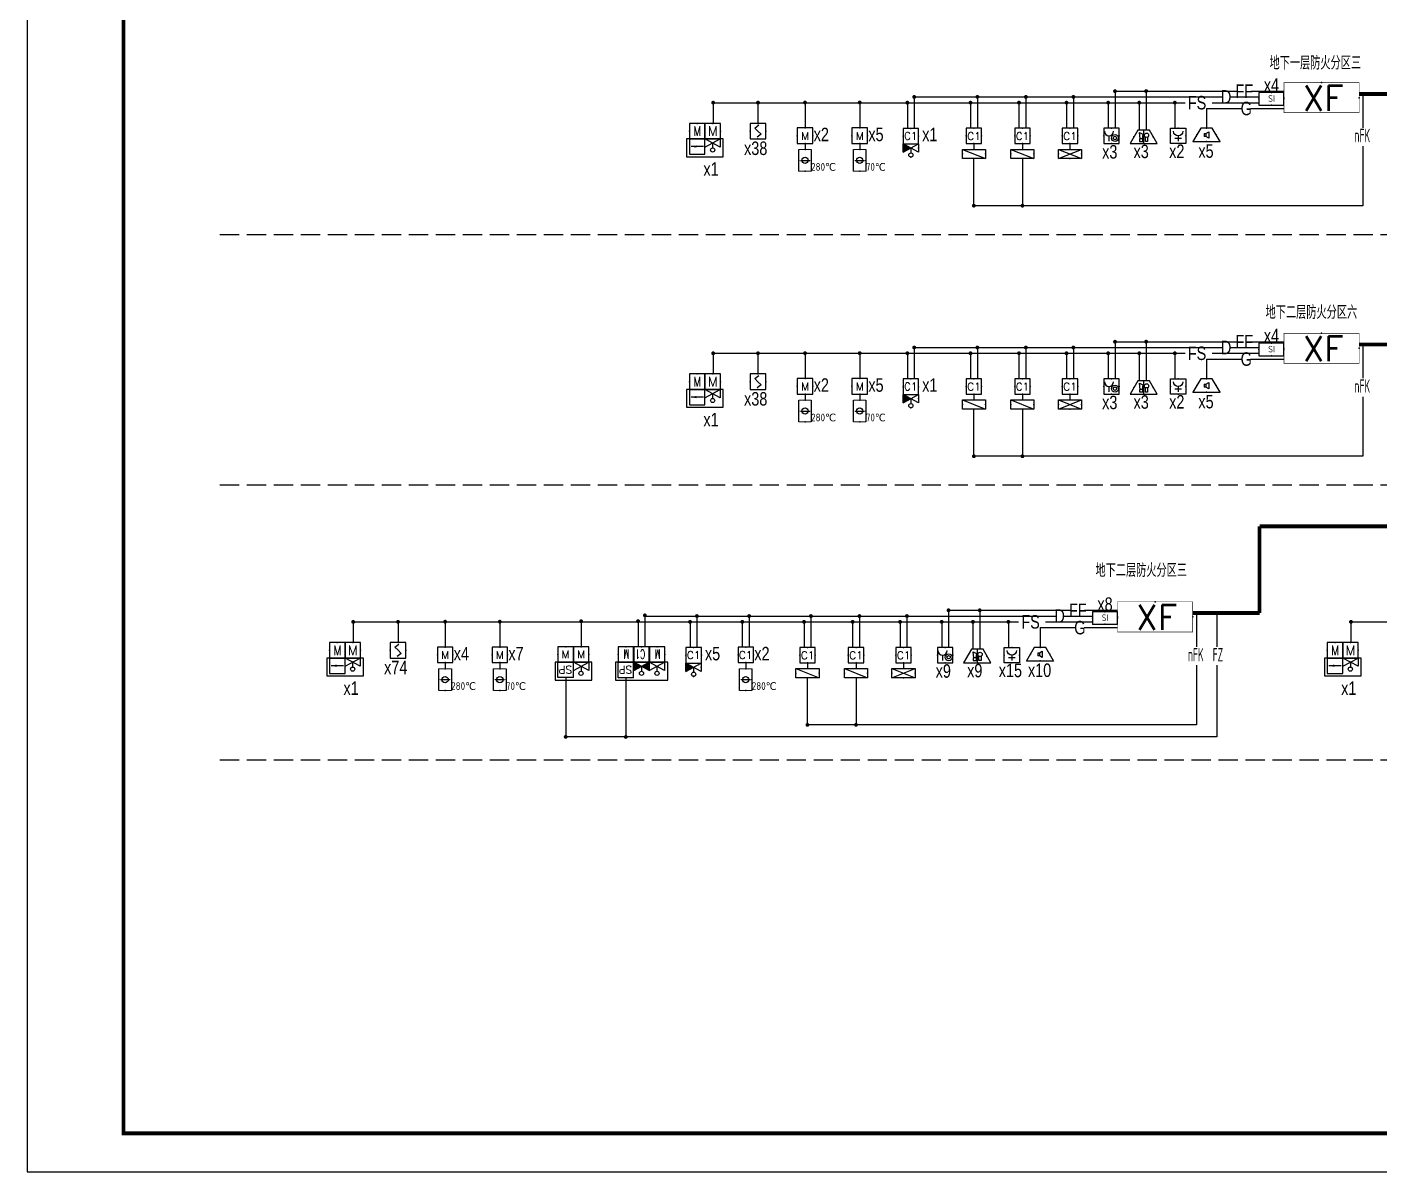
# Model space of a CAD drawing. Extents: x 169898 to 274998, y 61454 to 361069.
# Drawn here: x 169898 to 204984, y 202413 to 232113 of the extents above; entities that cross this region are included whole.
import ezdxf
from ezdxf.enums import TextEntityAlignment as Align

# ---------------------------------------------------------------- set-up
doc = ezdxf.new("R2010")
doc.units = 0
doc.header["$LTSCALE"] = 1000
doc.header["$MEASUREMENT"] = 0
doc.linetypes.add('CONTINOUS', pattern=[0])
doc.linetypes.add('DASH', pattern=[0.35, 0.25, -0.1])
doc.layers.get('0').update_dxf_attribs({"linetype": 'CONTINUOUS'})
for name, color, linetype in [('EQUIP-消防', 3, 'CONTINUOUS'), ('EQUIP-箱柜', 3, 'CONTINUOUS'), ('LAYER1', 7, 'CONTINOUS'), ('SIG_TEXT', 7, 'CONTINUOUS'), ('TEL_TEXT', 3, 'CONTINUOUS'), ('TEL_TITLE', 7, 'CONTINUOUS'), ('WIRE-照明', 1, 'CONTINUOUS')]:
    doc.layers.add(name, color=color, linetype=linetype)
doc.styles.add('_HZTXT', font='ROS', dxfattribs={"width": 0.8, "bigfont": 'JD'})
doc.styles.add('_TCH_LABEL', font='COMPLEX', dxfattribs={"bigfont": 'GBCBIG'})
doc.styles.add('_TEL_DIM', font='SIMPLEX', dxfattribs={"width": 0.8, "height": 3.5, "bigfont": 'JD'})
doc.styles.add('DQ', font='complex.shx', dxfattribs={"width": 0.7, "bigfont": 'HZTXT.shx'})
doc.styles.get("Standard").update_dxf_attribs({"font": 'gbenor.shx', "bigfont": 'gbcbig.shx'})

# ---------------------------------------------------------------- blocks, each defined once
blk = doc.blocks.new('$equip_U$00000156(HT0578)')
at = {"color": 3}
for p, q in [((1, 1), (0, 1)), ((0, 1), (0, 0)), ((1, 0), (1, 1)), ((0, 0), (-1, 0)), ((-1, 0), (-1, -1)), ((0, 0), (1, 0)), ((1, 0), (0, 0)), ((0, 0), (0, -1)), ((0, -1), (0, 0)), ((1, -1), (1, 0)), ((-1, -1), (0, -1)), ((0, -1), (1, -1))]:
    blk.add_line(p, q, dxfattribs=at)
at = {"color": 3, "linetype": 'Continuous'}
for p, q in [((-0.99, 0), (-0.99, 0.54)), ((-0.99, 0.54), (0, 0)), ((0, 0.54), (-0.99, 0)), ((-0.495, 0.27), (-0.495, 0.585)), ((0, 0.54), (0, 0))]:
    blk.add_line(p, q, dxfattribs=at)
at = {"color": 7}
blk.add_line((0.1, 0.5), (0.9, 0.5), dxfattribs=at)
at = {"color": 4, "linetype": 'DASH'}
blk.add_lwpolyline([(-1.188, 0), (1.188, 0), (1.188, 1.159), (-1.188, 1.159)], close=True, dxfattribs=at)
at = {"color": 3}
blk.add_lwpolyline([(-1, 0), (1, 0), (1, 0), (-1, 0)], close=True, dxfattribs=at)
at = {"color": 3, "linetype": 'Continuous'}
blk.add_circle((-0.495, 0.72), 0.135, dxfattribs=at)
for p in [(-0.99, 0), (1, 0), (-1, -0.5), (1, -0.5), (-0.5, -1), (0, -1), (0.5, -1)]:
    blk.add_point(p)
at = {"color": 7}
blk.add_solid([(0.9, 0.5), (0.551, 0.575), (0.551, 0.425)], dxfattribs=at)
at = {"color": 7, "style": '_TEL_DIM', "flags": 1}
blk.add_attdef('A', text='', height=0.000025, dxfattribs=at).set_placement((0, 0), align=Align.MIDDLE_CENTER)
at = {"color": 7, "style": '_TEL_DIM'}
blk.add_attdef('$TEXT$', text='', height=0.627, dxfattribs=at).set_placement((-0.503, -0.5), align=Align.MIDDLE_CENTER)
at = {"color": 3, "style": '_TEL_DIM', "width": 0.8}
blk.add_attdef('M', text='', height=0.627, dxfattribs=at).set_placement((0.497, -0.5), align=Align.MIDDLE_CENTER)
blk = doc.blocks.new('$equip$00001700')
for p, q in [((-0.5, 0.5), (-0.5, -0.5)), ((0.5, 0.5), (-0.5, 0.5)), ((-0.2, 0.2), (0.05, 0.4)), ((0, 0), (-0.2, 0.2)), ((0, 0), (0.2, -0.2)), ((0.5, -0.5), (0.5, 0.5)), ((-0.5, -0.5), (0.5, -0.5)), ((0.2, -0.2), (-0.05, -0.4))]:
    blk.add_line(p, q)
for p in [(-0.5, 0), (0, 0.5), (0.5, 0), (0, -0.5)]:
    blk.add_point(p)
at = {"flags": 1}
for tag, height, p in [('A', 0.00002, (0, 0)), ('B', 0.4, (0.75, -0.204))]:
    blk.add_attdef(tag, text='', height=height, dxfattribs=at).set_placement(p, align=Align.MIDDLE_CENTER)
blk = doc.blocks.new('$equip$00001711')
for p, q in [((-0.5, 1), (-0.5, 0)), ((0.5, 1), (-0.5, 1)), ((0.5, 0), (0.5, 1)), ((-0.5, 0), (0.5, 0)), ((-0.169, 0.5), (-0.169, 0.15))]:
    blk.add_line(p, q)
for radius in [0.226, 0.113]:
    blk.add_circle((0.227, 0.36), radius)
blk.add_arc((-0.169, 0.8), 0.3, 180, 0)
for p in [(0, 1), (-0.5, 0.5), (0, 0), (0.5, 0.5)]:
    blk.add_point(p)
at = {"flags": 1}
for tag, height, p in [('A', 0.00002, (0, 0)), ('B', 0.4, (0.759, 0.309))]:
    blk.add_attdef(tag, text='', height=height, dxfattribs=at).set_placement(p, align=Align.MIDDLE_CENTER)
blk = doc.blocks.new('$equip$00001712')
for p, q in [((-0.5, 1), (-0.5, 0)), ((0.5, 1), (-0.5, 1)), ((0.5, 0), (0.5, 1)), ((-0.5, 0), (0.5, 0)), ((-0.219, 0.331), (0.222, 0.331)), ((0, 0.5), (0, 0.15))]:
    blk.add_line(p, q)
blk.add_arc((0, 0.8), 0.3, 180, 0)
for p in [(0, 1), (-0.5, 0.5), (0, 0), (0.5, 0.5)]:
    blk.add_point(p)
at = {"flags": 1}
for tag, height, p in [('A', 0.00002, (0, 0)), ('B', 0.4, (0.726, 0.302))]:
    blk.add_attdef(tag, text='', height=height, dxfattribs=at).set_placement(p, align=Align.MIDDLE_CENTER)
blk = doc.blocks.new('A$C5F0073ED')
blk.add_point((351, 1))
at = {"layer": 'EQUIP-消防'}
for p, q in [((202, 350), (0, 1)), ((0, 1), (703, 1)), ((502, 350), (202, 350)), ((502, 350), (202, 350)), ((244, 285), (332, 245)), ((264, 125), (244, 285)), ((332, 125), (244, 125)), ((244, 125), (244, 57)), ((244, 57), (332, 57)), ((332, 245), (312, 125)), ((332, 57), (332, 125)), ((352, 350), (352, 0)), ((396, 56), (396, 170)), ((456, 56), (396, 56)), ((456, 170), (456, 56)), ((703, 1), (502, 350))]:
    blk.add_line(p, q, dxfattribs=at)
blk.add_circle((426, 216), 55.4, dxfattribs=at)
for p in [(101, 175), (352, 350), (602, 175)]:
    blk.add_point(p, dxfattribs=at)
at = {"color": 7, "style": '_TEL_DIM', "flags": 1}
blk.add_attdef('A', text='', height=0.01, dxfattribs=at).set_placement((351, 1), align=Align.MIDDLE_CENTER)
blk = doc.blocks.new('$equip$00002776')
for p, q in [((0.65, 0.65), (-0.65, 0.65)), ((-0.65, 0.65), (-0.65, 0)), ((-0.65, 0), (0.65, 0)), ((0.65, 0), (0.65, 0.65))]:
    blk.add_line(p, q)
at = {"const_width": 0.04}
blk.add_lwpolyline([(-0.65, 0.65), (-0.65, 0), (0.65, 0), (0.65, 0.65), (-0.65, 0.65), (-0.65, 0)], dxfattribs=at)
for p in [(-0.65, 0.325), (0, 0.65), (0, 0), (0.65, 0.325)]:
    blk.add_point(p)
at = {"color": 7}
blk.add_attdef('$TEXT$', text='', height=0.34, dxfattribs=at).set_placement((0.006, 0.343), align=Align.MIDDLE_CENTER)
at = {"color": 7, "flags": 1}
for tag, height, p in [('A', 0.00002, (0, 0)), ('B', 0.4, (0.905, 0.246))]:
    blk.add_attdef(tag, text='', height=height, dxfattribs=at).set_placement(p, align=Align.MIDDLE_CENTER)
blk = doc.blocks.new('$equip$00002677')
for p, q in [((-0.3, 0.699), (-0.703, 0)), ((-0.703, 0), (0.703, 0)), ((0.3, 0.699), (-0.3, 0.699)), ((-0.117, 0.421), (-0.117, 0.26)), ((-0.117, 0.421), (-0.036, 0.421)), ((-0.036, 0.26), (-0.117, 0.26)), ((-0.036, 0.421), (0.118, 0.503)), ((-0.036, 0.421), (-0.036, 0.26)), ((0.118, 0.173), (-0.036, 0.26)), ((0.118, 0.503), (0.118, 0.173)), ((0.703, 0), (0.3, 0.699))]:
    blk.add_line(p, q)
at = {"const_width": 0.04}
blk.add_lwpolyline([(-0.3, 0.699), (0.3, 0.699), (0.703, 0), (-0.703, 0), (-0.3, 0.699), (0.3, 0.699)], dxfattribs=at)
blk.add_lwpolyline([(-0.3, 0.699), (0.3, 0.699), (0.703, 0), (-0.703, 0), (-0.3, 0.699), (0.3, 0.699)], dxfattribs=at)
for p in [(-0.501, 0.349), (0, 0.699), (0, 0), (0.502, 0.349)]:
    blk.add_point(p)
at = {"color": 7, "flags": 1}
for tag, height, p in [('A', 0.00002, (0, 0)), ('B', 0.4, (0.961, 0.299))]:
    blk.add_attdef(tag, text='', height=height, dxfattribs=at).set_placement(p, align=Align.MIDDLE_CENTER)
blk = doc.blocks.new('$equip$00001424')
for p, q in [((-0.75, 0), (0.75, 0.6)), ((-0.75, 0.6), (0.75, 0)), ((0.75, 0.6), (-0.75, 0.6)), ((-0.75, 0.6), (-0.75, 0)), ((-0.75, 0), (0.75, 0)), ((0.75, 0), (0.75, 0.6))]:
    blk.add_line(p, q)
for p in [(-0.75, 0.3), (0, 0.6), (0, 0), (0.75, 0.3)]:
    blk.add_point(p)
at = {"style": '_TCH_LABEL', "flags": 9}
blk.add_attdef('A', (0, 0), '', height=0.00002, dxfattribs=at)
blk = doc.blocks.new('$equip_U$00000168(HT0578)')
at = {"color": 3}
for p, q in [((0.5, 1), (-0.5, 1)), ((-0.5, 1), (-0.5, 0)), ((0.5, 1), (-0.5, 1)), ((-0.5, 1), (-0.5, 0)), ((0.5, 0), (0.5, 1)), ((0.5, 0), (0.5, 1)), ((-0.5, 0), (0.5, 0)), ((-0.5, 0), (0.5, 0))]:
    blk.add_line(p, q, dxfattribs=at)
at = {"color": 3, "const_width": 0.0125}
for points in [[(-0.5, 1), (-0.5, 0)], [(0.5, 1), (-0.5, 1)], [(0.5, 0), (0.5, 1)], [(-0.5, 0), (0.5, 0)]]:
    blk.add_lwpolyline(points, dxfattribs=at)
for p in [(0, 1), (-0.5, 0.5), (0, 0), (0.5, 0.5)]:
    blk.add_point(p)
at = {"color": 7, "style": '_TEL_DIM'}
blk.add_attdef('$TEXT$', text='', height=0.5, dxfattribs=at).set_placement((0.004, 0.487), align=Align.MIDDLE_CENTER)
at = {"color": 7, "style": '_TEL_DIM', "flags": 1}
blk.add_attdef('A', text='', height=0.000025, dxfattribs=at).set_placement((0, 0), align=Align.MIDDLE_CENTER)
blk = doc.blocks.new('$equip_U$00000169(HT0578)')
at = {"color": 1}
for p, q in [((0.5, 1), (-0.5, 1)), ((-0.5, 1), (-0.5, 0)), ((0.5, 1), (-0.5, 1)), ((-0.5, 1), (-0.5, 0)), ((0.5, 0), (0.5, 1)), ((0.5, 0), (0.5, 1)), ((-0.5, 0), (0.5, 0)), ((-0.5, 0), (0.5, 0))]:
    blk.add_line(p, q, dxfattribs=at)
at = {"color": 1, "const_width": 0.0125}
for points in [[(-0.5, 1), (-0.5, 0)], [(0.5, 1), (-0.5, 1)], [(0.5, 0), (0.5, 1)], [(-0.5, 0), (0.5, 0)]]:
    blk.add_lwpolyline(points, dxfattribs=at)
for p in [(0, 1), (-0.5, 0.5), (0, 0), (0.5, 0.5)]:
    blk.add_point(p)
at = {"color": 7, "style": '_TEL_DIM'}
blk.add_attdef('$TEXT$', text='', height=0.5, dxfattribs=at).set_placement((0.004, 0.487), align=Align.MIDDLE_CENTER)
at = {"color": 7, "style": '_TEL_DIM', "flags": 1}
blk.add_attdef('A', text='', height=0.000025, dxfattribs=at).set_placement((0, 0), align=Align.MIDDLE_CENTER)
blk = doc.blocks.new('$equip$00002402')
at = {"lineweight": 20}
for p, q in [((0.322, 0.558), (-0.328, 0.558)), ((-0.328, -0.558), (0.322, -0.558))]:
    blk.add_line(p, q, dxfattribs=at)
for p, q in [((-0.328, -0.558), (-0.328, 0.558)), ((-0.242, 0), (0, 0)), ((0, 0), (0.242, 0)), ((0.322, 0.558), (0.322, -0.558))]:
    blk.add_line(p, q)
at = {"const_width": 0.04}
for points in [[(-0.328, -0.558), (-0.328, 0.558)], [(-0.328, 0.558), (0.322, 0.558), (0.322, -0.558), (-0.328, -0.558), (-0.328, 0.558), (0.322, 0.558)]]:
    blk.add_lwpolyline(points, dxfattribs=at)
blk.add_circle((-0.003, 0), 0.164)
for p in [(-0.328, 0), (-0.003, 0.558), (0.322, 0), (-0.003, -0.558)]:
    blk.add_point(p)
at = {"color": 7, "style": '_TEL_DIM', "flags": 1}
blk.add_attdef('A', text='', height=0.00002, dxfattribs=at).set_placement((0, 0), align=Align.MIDDLE_CENTER)
at = {"color": 7}
blk.add_attdef('$TEXT$', text='', height=0.4, dxfattribs=at).set_placement((0.832, -0.336), align=Align.MIDDLE_CENTER)
blk = doc.blocks.new('$equip$00002403')
for p, q in [((-0.328, -0.558), (-0.328, 0.558)), ((-0.242, 0), (0, 0)), ((0, 0), (0.242, 0)), ((0.322, 0.558), (0.322, -0.558))]:
    blk.add_line(p, q)
at = {"lineweight": 20}
for p, q in [((0.322, 0.558), (-0.328, 0.558)), ((-0.328, -0.558), (0.322, -0.558))]:
    blk.add_line(p, q, dxfattribs=at)
at = {"const_width": 0.04}
for points in [[(-0.328, 0.558), (0.322, 0.558), (0.322, -0.558), (-0.328, -0.558), (-0.328, 0.558), (0.322, 0.558)], [(-0.328, -0.558), (-0.328, 0.558)]]:
    blk.add_lwpolyline(points, dxfattribs=at)
blk.add_circle((-0.003, 0), 0.164)
for p in [(-0.328, 0), (-0.003, 0.558), (0.322, 0), (-0.003, -0.558)]:
    blk.add_point(p)
at = {"color": 7, "style": '_TEL_DIM', "flags": 1}
blk.add_attdef('A', text='', height=0.00002, dxfattribs=at).set_placement((0, 0), align=Align.MIDDLE_CENTER)
at = {"color": 7}
blk.add_attdef('$TEXT$', text='', height=0.4, dxfattribs=at).set_placement((0.957, -0.336), align=Align.MIDDLE_CENTER)
blk = doc.blocks.new('$equip_U$00000377(HT0787)')
at = {"const_width": 0.0125}
blk.add_lwpolyline([(-0.75, 0.6), (0.75, 0.6), (0.75, 0), (-0.75, 0), (-0.75, 0.6)], dxfattribs=at)
for p in [(0, 0.6), (-0.75, 0.3), (0.75, 0.3)]:
    blk.add_point(p)
at = {"color": 7, "style": '_TEL_DIM'}
blk.add_attdef('$TEXT$', text='', height=0.5, dxfattribs=at).set_placement((0.034, 0.291), align=Align.MIDDLE_CENTER)
at = {"color": 7, "style": '_TEL_DIM', "flags": 1}
for tag in ['A', 'REMARK']:
    blk.add_attdef(tag, text='', height=0.000025, dxfattribs=at).set_placement((0, 0), align=Align.MIDDLE_CENTER)
blk = doc.blocks.new('$equip_U$00000169(HT0787)')
at = {"color": 1}
for p, q in [((0.5, 1), (-0.5, 1)), ((-0.5, 1), (-0.5, 0)), ((0.5, 1), (-0.5, 1)), ((-0.5, 1), (-0.5, 0)), ((0.5, 0), (0.5, 1)), ((0.5, 0), (0.5, 1)), ((-0.5, 0), (0.5, 0)), ((-0.5, 0), (0.5, 0))]:
    blk.add_line(p, q, dxfattribs=at)
at = {"color": 1, "const_width": 0.0125}
for points in [[(-0.5, 1), (-0.5, 0)], [(0.5, 1), (-0.5, 1)], [(0.5, 0), (0.5, 1)], [(-0.5, 0), (0.5, 0)]]:
    blk.add_lwpolyline(points, dxfattribs=at)
for p in [(0, 1), (-0.5, 0.5), (0, 0), (0.5, 0.5)]:
    blk.add_point(p)
at = {"color": 7, "style": '_TEL_DIM'}
blk.add_attdef('$TEXT$', text='', height=0.5, dxfattribs=at).set_placement((0.004, 0.487), align=Align.MIDDLE_CENTER)
at = {"color": 7, "style": '_TEL_DIM', "flags": 1}
blk.add_attdef('A', text='', height=0.000025, dxfattribs=at).set_placement((0, 0), align=Align.MIDDLE_CENTER)
blk = doc.blocks.new('$equip_U$00000182(HT0787)')
at = {"color": 1}
for p, q in [((-0.501, 1), (-0.501, 0)), ((0.499, 1), (-0.501, 1)), ((-0.501, 1), (-0.501, 0)), ((0.499, 1), (-0.501, 1)), ((0.499, 0), (0.499, 1)), ((0.499, 0), (0.499, 1)), ((-0.501, 0), (0.499, 0)), ((-0.501, 0), (0.499, 0))]:
    blk.add_line(p, q, dxfattribs=at)
at = {"color": 2}
for p, q in [((0.501, 1.545), (-0.499, 1)), ((-0.499, 1.545), (0.501, 1)), ((-0.499, 1), (-0.499, 1.545)), ((0.001, 1.273), (0.001, 1.591)), ((0.501, 1.545), (0.501, 1))]:
    blk.add_line(p, q, dxfattribs=at)
at = {"color": 1, "const_width": 0.0125}
for points in [[(0.499, 1), (-0.501, 1)], [(-0.501, 1), (-0.501, 0)], [(0.499, 0), (0.499, 1)], [(-0.501, 0), (0.499, 0)]]:
    blk.add_lwpolyline(points, dxfattribs=at)
at = {"color": 2}
blk.add_circle((0.001, 1.727), 0.136, dxfattribs=at)
for p in [(0.001, 1.864), (-0.499, 1.273), (0.501, 1.273), (-0.501, 0.5), (-0.001, 0), (0.499, 0.5)]:
    blk.add_point(p)
blk.add_solid([(0.001, 1.273), (0.501, 1), (0.501, 1.545)], dxfattribs=at)
at = {"color": 7, "style": '_TEL_DIM'}
blk.add_attdef('$TEXT$', text='', height=0.5, dxfattribs=at).set_placement((0.003, 0.487), align=Align.MIDDLE_CENTER)
at = {"color": 7, "style": '_TEL_DIM', "flags": 1}
blk.add_attdef('A', text='', height=0.000025, dxfattribs=at).set_placement((0, 0), align=Align.MIDDLE_CENTER)
blk = doc.blocks.new('$equip$00001416')
for p, q in [((0.75, 0.6), (-0.75, 0.6)), ((-0.75, 0), (0.75, 0.6)), ((-0.75, 0.6), (-0.75, 0)), ((-0.75, 0), (0.75, 0)), ((0.75, 0), (0.75, 0.6))]:
    blk.add_line(p, q)
for p in [(-0.75, 0.3), (0, 0.6), (0, 0), (0.75, 0.3)]:
    blk.add_point(p)
at = {"style": '_TCH_LABEL', "flags": 9}
blk.add_attdef('A', (0, 0), '', height=0.00002, dxfattribs=at)
blk = doc.blocks.new('$equip_U$00000243(HT0787)')
h = blk.add_hatch(color=2)
h.paths.add_polyline_path([(-0.49, 1), (0.005, 1.27), (-0.49, 1.54)])
h.paths.add_polyline_path([(0.5, 1), (0.5, 1.54), (0.005, 1.27)])
at = {"color": 4}
for p, q in [((0.52, 2), (0.52, 1)), ((0.52, 2), (1.52, 2)), ((1.52, 2), (1.52, 1)), ((0.51, 1), (1.51, 1))]:
    blk.add_line(p, q, dxfattribs=at)
at = {"color": 3}
for p, q in [((-0.515, 1), (-1.515, 1)), ((-1.515, 1), (-1.515, 0)), ((-0.515, 1), (-1.515, 1)), ((-1.515, 1), (-1.515, 0)), ((-0.515, 0), (-0.515, 1)), ((-0.515, 0), (-0.515, 1)), ((1.52, 1), (0.52, 1)), ((1.52, 1), (0.52, 1)), ((0.52, 1), (0.52, 0)), ((1.52, 1), (0.52, 1)), ((0.52, 1), (0.52, 0)), ((1.52, 0), (1.52, 1)), ((1.52, 0), (1.52, 1)), ((-1.515, 0), (-0.515, 0)), ((-1.515, 0), (-0.515, 0)), ((0.52, 0), (1.52, 0)), ((0.52, 0), (1.52, 0))]:
    blk.add_line(p, q, dxfattribs=at)
at = {"color": 3, "linetype": 'Continuous'}
for p, q in [((-1.49, 1), (-1.49, 1.54)), ((-1.49, 1.54), (-0.5, 1)), ((-0.5, 1.54), (-1.49, 1)), ((-0.995, 1.27), (-0.995, 1.585)), ((-0.5, 1.54), (-0.5, 1))]:
    blk.add_line(p, q, dxfattribs=at)
at = {"color": 1}
for p, q in [((0.5, 1), (-0.5, 1)), ((-0.5, 1), (-0.5, 0)), ((0.5, 1), (-0.5, 1)), ((-0.5, 1), (-0.5, 0)), ((0.5, 0), (0.5, 1)), ((0.5, 0), (0.5, 1)), ((-0.5, 0), (0.5, 0)), ((-0.5, 0), (0.5, 0))]:
    blk.add_line(p, q, dxfattribs=at)
at = {"color": 2, "linetype": 'Continuous'}
for p, q in [((-0.49, 1), (-0.49, 1.54)), ((-0.49, 1.54), (0.5, 1)), ((0.5, 1.54), (-0.49, 1)), ((0.005, 1.27), (0.005, 1.585))]:
    blk.add_line(p, q, dxfattribs=at)
at = {"linetype": 'Continuous'}
blk.add_line((0.5, 1.54), (0.5, 1), dxfattribs=at)
at = {"color": 4, "linetype": 'DASH'}
blk.add_lwpolyline([(-1.698, 1), (1.689, 1), (1.689, 2.159), (-1.698, 2.159)], close=True, dxfattribs=at)
at = {"color": 3, "const_width": 0.0125}
for points in [[(-1.515, 1), (-1.515, 0)], [(-0.515, 1), (-1.515, 1)], [(-0.515, 0), (-0.515, 1)], [(0.52, 1), (0.52, 0)], [(1.52, 1), (0.52, 1)], [(1.52, 0), (1.52, 1)], [(-1.515, 0), (-0.515, 0)], [(0.52, 0), (1.52, 0)]]:
    blk.add_lwpolyline(points, dxfattribs=at)
at = {"color": 1, "const_width": 0.0125}
for points in [[(-0.5, 1), (-0.5, 0)], [(0.5, 1), (-0.5, 1)], [(0.5, 0), (0.5, 1)], [(-0.5, 0), (0.5, 0)]]:
    blk.add_lwpolyline(points, dxfattribs=at)
at = {"color": 3, "linetype": 'Continuous'}
blk.add_circle((-0.995, 1.72), 0.135, dxfattribs=at)
at = {"color": 2, "linetype": 'Continuous'}
blk.add_circle((0.005, 1.72), 0.135, dxfattribs=at)
for p in [(-1.515, 0.5), (-1.015, 0), (0, 0), (1.02, 0), (1.52, 0.5)]:
    blk.add_point(p)
at = {"color": 7, "style": 'DQ'}
blk.add_text('SP', height=0.5, dxfattribs=at).set_placement((1.045, 1.486), align=Align.MIDDLE)
at = {"color": 7, "style": '_TEL_DIM', "width": 0.6}
for s, p in [('M ', (-1.23, 0.18)), ('C1', (-0.23, 0.18)), ('M ', (0.804, 0.18))]:
    blk.add_text(s, height=0.6, dxfattribs=at).set_placement(p)
at = {"color": 7, "style": '_TEL_DIM', "flags": 1}
blk.add_attdef('A', text='', height=0.000025, dxfattribs=at).set_placement((0, 0), align=Align.MIDDLE_CENTER)
blk = doc.blocks.new('$equip_U$00000224(HT0787)')
at = {"color": 1}
for p, q in [((0, 1), (1, 1)), ((0, 1), (0, 0)), ((1, 1), (1, 0)), ((0, 0), (1, 0))]:
    blk.add_line(p, q, dxfattribs=at)
at = {"color": 3}
for p, q in [((-1, 0), (-1, -1)), ((0, 0), (-1, 0)), ((-1, 0), (-1, -1)), ((0, 0), (-1, 0)), ((0, 0), (-1, 0)), ((0, 0), (0, -1)), ((1, 0), (0, 0)), ((0, 0), (0, -1)), ((1, 0), (0, 0)), ((0, -1), (0, 0)), ((0, -1), (0, 0)), ((1, 0), (0, 0)), ((0, 0), (1, 0)), ((1, -1), (1, 0)), ((1, -1), (1, 0)), ((-1, -1), (0, -1)), ((-1, -1), (0, -1)), ((0, -1), (1, -1)), ((0, -1), (1, -1))]:
    blk.add_line(p, q, dxfattribs=at)
at = {"color": 3, "linetype": 'Continuous'}
for p, q in [((0, 0.54), (-0.99, 0)), ((-0.99, 0.54), (0, 0)), ((-0.99, 0), (-0.99, 0.54)), ((-0.495, 0.27), (-0.495, 0.585)), ((0, 0.54), (0, 0))]:
    blk.add_line(p, q, dxfattribs=at)
at = {"color": 4, "linetype": 'DASH'}
blk.add_lwpolyline([(-1.188, 0), (1.188, 0), (1.188, 1.159), (-1.188, 1.159)], close=True, dxfattribs=at)
at = {"color": 3, "const_width": 0.0125}
for points in [[(0, 0), (-1, 0)], [(-1, 0), (-1, -1)], [(1, 0), (0, 0)], [(0, 0), (0, -1)], [(0, -1), (0, 0)], [(1, -1), (1, 0)], [(-1, -1), (0, -1)], [(0, -1), (1, -1)]]:
    blk.add_lwpolyline(points, dxfattribs=at)
at = {"color": 3, "linetype": 'Continuous'}
blk.add_circle((-0.495, 0.72), 0.135, dxfattribs=at)
for p in [(1, 0.5), (-1, -0.5), (1, -0.5), (-0.5, -1), (0.5, -1)]:
    blk.add_point(p)
at = {"color": 7, "style": 'DQ'}
blk.add_text('SP', height=0.5, dxfattribs=at).set_placement((0.525, 0.486), align=Align.MIDDLE)
at = {"color": 7, "style": '_TEL_DIM', "flags": 1}
blk.add_attdef('A', text='', height=0.000025, dxfattribs=at).set_placement((0, 0), align=Align.MIDDLE_CENTER)
at = {"color": 7, "style": '_TEL_DIM'}
for tag, p in [('$TEXT$', (-0.496, -0.513)), ('M', (0.504, -0.513))]:
    blk.add_attdef(tag, text='', height=0.5, dxfattribs=at).set_placement(p, align=Align.MIDDLE_CENTER)

msp = doc.modelspace()

# ---------------------------------------------------------------- linework, layer by layer
at = {"layer": 'LAYER1', "linetype": 'DASH', "ltscale": 2}
for p, q in [((174899, 226733), (265998, 226733)), ((174899, 220233), (265998, 220233)), ((174899, 213102), (265998, 213102))]:
    msp.add_line(p, q, dxfattribs=at)
at = {"layer": 'SIG_TEXT', "const_width": 50}
for points in [[(187716, 230151, -1), (187666, 230151, -1)], [(188879, 230151, -1), (188829, 230151, -1)], [(190099, 230155, -1), (190049, 230155, -1)], [(191517, 230155, -1), (191467, 230155, -1)], [(192753, 230151, -1), (192703, 230151, -1)], [(192930, 230301, -1), (192880, 230301, -1)], [(194391, 230151, -1), (194341, 230151, -1)], [(194569, 230301, -1), (194519, 230301, -1)], [(195648, 230151, -1), (195598, 230151, -1)], [(195826, 230301, -1), (195776, 230301, -1)], [(196881, 230151, -1), (196831, 230151, -1)], [(197059, 230301, -1), (197009, 230301, -1)], [(197960, 230151, -1), (197910, 230151, -1)], [(198138, 230451, -1), (198088, 230451, -1)], [(198768, 230151, -1), (198718, 230151, -1)], [(198946, 230451, -1), (198896, 230451, -1)], [(199689, 230151, -1), (199639, 230151, -1)], [(194478, 227479, -1), (194428, 227479, -1)], [(195737, 227479, -1), (195687, 227479, -1)], [(192930, 223800, -1), (192880, 223800, -1)], [(194569, 223800, -1), (194519, 223800, -1)], [(195826, 223800, -1), (195776, 223800, -1)], [(197059, 223800, -1), (197009, 223800, -1)], [(198138, 223950, -1), (198088, 223950, -1)], [(198946, 223950, -1), (198896, 223950, -1)], [(187716, 223650, -1), (187666, 223650, -1)], [(188879, 223650, -1), (188829, 223650, -1)], [(190099, 223654, -1), (190049, 223654, -1)], [(191517, 223654, -1), (191467, 223654, -1)], [(192753, 223650, -1), (192703, 223650, -1)], [(194391, 223650, -1), (194341, 223650, -1)], [(195648, 223650, -1), (195598, 223650, -1)], [(196881, 223650, -1), (196831, 223650, -1)], [(197960, 223650, -1), (197910, 223650, -1)], [(198768, 223650, -1), (198718, 223650, -1)], [(199689, 223650, -1), (199639, 223650, -1)], [(194478, 220979, -1), (194428, 220979, -1)], [(195737, 220979, -1), (195687, 220979, -1)], [(185946, 216851, -1), (185896, 216851, -1)], [(187296, 216833, -1), (187246, 216833, -1)], [(188650, 216833, -1), (188600, 216833, -1)], [(190252, 216833, -1), (190202, 216833, -1)], [(191510, 216833, -1), (191460, 216833, -1)], [(192742, 216833, -1), (192692, 216833, -1)], [(193821, 216983, -1), (193771, 216983, -1)], [(194630, 216983, -1), (194580, 216983, -1)], [(178381, 216683, -1), (178331, 216683, -1)], [(179544, 216683, -1), (179494, 216683, -1)], [(180764, 216687, -1), (180714, 216687, -1)], [(182182, 216687, -1), (182132, 216687, -1)], [(184292, 216698, -1), (184242, 216698, -1)], [(185768, 216701, -1), (185718, 216701, -1)], [(187119, 216683, -1), (187069, 216683, -1)], [(188472, 216683, -1), (188422, 216683, -1)], [(190075, 216683, -1), (190025, 216683, -1)], [(191332, 216683, -1), (191282, 216683, -1)], [(192565, 216683, -1), (192515, 216683, -1)], [(193644, 216683, -1), (193594, 216683, -1)], [(194452, 216683, -1), (194402, 216683, -1)], [(195373, 216683, -1), (195323, 216683, -1)], [(204256, 216683, -1), (204206, 216683, -1)], [(190162, 214011, -1), (190112, 214011, -1)], [(191421, 214011, -1), (191371, 214011, -1)], [(183892, 213698, -1), (183842, 213698, -1)], [(185452, 213698, -1), (185402, 213698, -1)]]:
    msp.add_lwpolyline(points, format="xyb", close=True, dxfattribs=at)
at = {"layer": 'TEL_TITLE'}
msp.add_lwpolyline([(169898, 202413), (274998, 202413), (274998, 261813), (169898, 261813)], close=True, dxfattribs=at)
at = {"layer": 'TEL_TITLE', "const_width": 100}
msp.add_lwpolyline([(172398, 203413), (273998, 203413), (273998, 260813), (172398, 260813)], close=True, dxfattribs=at)
at = {"layer": 'WIRE-照明', "linetype": 'ByBlock'}
for p, q in [((192905, 230301), (200894, 230301)), ((198113, 230451), (201277, 230451)), ((201097, 230301), (201845, 230301)), ((201634, 230451), (202495, 230451)), ((204543, 230378), (204543, 229502)), ((187691, 230151), (199930, 230151)), ((200485, 230001), (201415, 230001)), ((200629, 230151), (201845, 230151)), ((201628, 230001), (202495, 230001)), ((204543, 229025), (204543, 227479)), ((194453, 227479), (194453, 228700)), ((195712, 228700), (195712, 227479)), ((204543, 227479), (194453, 227479)), ((198113, 223950), (201277, 223950)), ((201634, 223950), (202495, 223950)), ((204543, 223877), (204543, 223001)), ((187691, 223650), (199930, 223650)), ((192905, 223800), (200894, 223800)), ((200485, 223500), (201415, 223500)), ((200629, 223650), (201845, 223650)), ((201097, 223800), (201845, 223800)), ((201628, 223500), (202495, 223500)), ((204543, 222524), (204543, 220979)), ((194453, 220979), (194453, 222199)), ((195712, 222199), (195712, 220979)), ((204543, 220979), (194453, 220979)), ((185921, 216833), (196578, 216833)), ((193796, 216983), (196961, 216983)), ((196781, 216833), (197528, 216833)), ((197318, 216983), (198178, 216983)), ((200227, 216910), (200227, 216034)), ((200756, 216910), (200756, 216034)), ((178356, 216683), (195614, 216683)), ((196169, 216533), (197099, 216533)), ((196313, 216683), (197528, 216683)), ((197312, 216533), (198178, 216533)), ((204230, 216683), (221489, 216683)), ((200227, 215557), (200227, 214011)), ((200756, 215557), (200756, 213698)), ((183867, 215236), (183867, 213698)), ((185427, 215234), (185427, 213698)), ((190137, 214011), (190137, 215232)), ((191396, 215232), (191396, 214011)), ((200756, 213698), (183867, 213698)), ((200227, 214011), (190137, 214011))]:
    msp.add_line(p, q, dxfattribs=at)
at = {"layer": 'WIRE-照明'}
for p, q in [((192905, 230301), (192905, 229489)), ((194544, 230301), (194544, 229489)), ((195801, 230301), (195801, 229489)), ((197034, 230301), (197034, 229489)), ((198113, 230451), (198113, 229489)), ((198921, 230451), (198921, 229439)), ((187691, 230151), (187691, 229613)), ((188854, 230151), (188854, 229613)), ((190074, 230155), (190074, 229494)), ((191492, 230155), (191492, 229494)), ((192728, 230151), (192728, 229489)), ((194366, 230151), (194366, 229489)), ((195623, 230151), (195623, 229489)), ((196856, 230151), (196856, 229489)), ((197935, 230151), (197935, 229489)), ((198743, 230151), (198743, 229439)), ((199664, 230151), (199664, 229489)), ((200485, 230001), (200485, 229489)), ((190074, 229094), (190074, 228932)), ((191492, 229094), (191492, 228932)), ((194455, 229089), (194455, 228940)), ((195712, 229089), (195712, 228940)), ((196945, 229089), (196945, 228940)), ((198113, 223950), (198113, 222989)), ((198921, 223950), (198921, 222939)), ((187691, 223650), (187691, 223113)), ((188854, 223650), (188854, 223113)), ((190074, 223654), (190074, 222993)), ((191492, 223654), (191492, 222993)), ((192728, 223650), (192728, 222989)), ((192905, 223800), (192905, 222989)), ((194366, 223650), (194366, 222989)), ((194544, 223800), (194544, 222989)), ((195623, 223650), (195623, 222989)), ((195801, 223800), (195801, 222989)), ((196856, 223650), (196856, 222989)), ((197034, 223800), (197034, 222989)), ((197935, 223650), (197935, 222989)), ((198743, 223650), (198743, 222939)), ((199664, 223650), (199664, 222989)), ((200485, 223500), (200485, 222989)), ((190074, 222593), (190074, 222432)), ((191492, 222593), (191492, 222432)), ((194455, 222589), (194455, 222439)), ((195712, 222589), (195712, 222439)), ((196945, 222589), (196945, 222439)), ((185921, 216851), (185921, 216040)), ((187271, 216833), (187271, 216021)), ((188625, 216833), (188625, 216021)), ((190227, 216833), (190227, 216021)), ((191485, 216833), (191485, 216021)), ((192717, 216833), (192717, 216021)), ((193796, 216983), (193796, 216021)), ((194605, 216983), (194605, 215971)), ((178356, 216683), (178356, 216145)), ((179519, 216683), (179519, 216145)), ((180739, 216687), (180739, 216026)), ((182157, 216687), (182157, 216026)), ((184267, 216698), (184267, 216036)), ((185743, 216701), (185743, 216040)), ((187094, 216683), (187094, 216021)), ((188447, 216683), (188447, 216021)), ((190050, 216683), (190050, 216021)), ((191307, 216683), (191307, 216021)), ((192540, 216683), (192540, 216021)), ((193619, 216683), (193619, 216021)), ((194427, 216683), (194427, 215971)), ((195348, 216683), (195348, 216021)), ((196169, 216533), (196169, 216021)), ((204230, 216683), (204230, 216145)), ((180739, 215626), (180739, 215464)), ((182157, 215626), (182157, 215464)), ((188536, 215626), (188536, 215464)), ((190138, 215621), (190138, 215472)), ((191396, 215621), (191396, 215472)), ((192629, 215621), (192629, 215472))]:
    msp.add_line(p, q, dxfattribs=at)
at = {"layer": 'WIRE-照明', "const_width": 100}
for points in [[(205626, 230378), (204445, 230378)], [(205626, 223877), (204445, 223877)], [(254762, 219161), (201861, 219161)], [(201861, 219161), (201861, 216913)], [(201861, 216913), (200128, 216913)]]:
    msp.add_lwpolyline(points, dxfattribs=at)

# ---------------------------------------------------------------- block references
for p in [(198504, 229089), (198504, 222589), (194188, 215621)]:
    msp.add_blockref('A$C5F0073ED', p)
at = {"layer": 'EQUIP-消防'}
for name, p, xscale, yscale, zscale, values in [('$equip_U$00000377(HT0787)', (203470, 229890), 1300, 1300, 1300, {'$TEXT$': 'XF'}), ('$equip$00002776', (202170, 230087), 500, 500, 500, {'$TEXT$': 'SI'}), ('$equip_U$00000168(HT0578)', (190074, 229094), 400, 400, 400, {'$TEXT$': 'M'}), ('$equip_U$00000168(HT0578)', (191492, 229094), 400, 400, 400, {'$TEXT$': 'M'}), ('$equip_U$00000169(HT0578)', (194455, 229089), 400, 400, 400, {'$TEXT$': 'C1'}), ('$equip_U$00000169(HT0578)', (195712, 229089), 400, 400, 400, {'$TEXT$': 'C1'}), ('$equip_U$00000169(HT0578)', (196945, 229089), 400, 400, 400, {'$TEXT$': 'C1'}), ('$equip$00002403', (190076, 228653), 500, 500, 500, {'$TEXT$': '280℃'}), ('$equip$00002402', (191494, 228653), 500, 500, 500, {'$TEXT$': '70℃'}), ('$equip$00002776', (202170, 223587), 500, 500, 500, {'$TEXT$': 'SI'}), ('$equip_U$00000377(HT0787)', (203470, 223390), 1300, 1300, 1300, {'$TEXT$': 'XF'}), ('$equip_U$00000168(HT0578)', (190074, 222593), 400, 400, 400, {'$TEXT$': 'M'}), ('$equip_U$00000168(HT0578)', (191492, 222593), 400, 400, 400, {'$TEXT$': 'M'}), ('$equip_U$00000169(HT0578)', (194455, 222589), 400, 400, 400, {'$TEXT$': 'C1'}), ('$equip_U$00000169(HT0578)', (195712, 222589), 400, 400, 400, {'$TEXT$': 'C1'}), ('$equip_U$00000169(HT0578)', (196945, 222589), 400, 400, 400, {'$TEXT$': 'C1'}), ('$equip$00002403', (190076, 222152), 500, 500, 500, {'$TEXT$': '280℃'}), ('$equip$00002402', (191494, 222152), 500, 500, 500, {'$TEXT$': '70℃'}), ('$equip_U$00000377(HT0787)', (199153, 216422), 1300, 1300, 1300, {'$TEXT$': 'XF'}), ('$equip$00002776', (197853, 216619), 500, 500, 500, {'$TEXT$': 'SI'}), ('$equip_U$00000168(HT0578)', (180739, 215626), 400, 400, 400, {'$TEXT$': 'M'}), ('$equip_U$00000168(HT0578)', (182157, 215626), 400, 400, 400, {'$TEXT$': 'M'}), ('$equip_U$00000169(HT0787)', (188536, 215626), 400, 400, 400, {'$TEXT$': 'C1'}), ('$equip_U$00000169(HT0578)', (190138, 215621), 400, 400, 400, {'$TEXT$': 'C1'}), ('$equip_U$00000169(HT0578)', (191396, 215621), 400, 400, 400, {'$TEXT$': 'C1'}), ('$equip_U$00000169(HT0578)', (192629, 215621), 400, 400, 400, {'$TEXT$': 'C1'}), ('$equip$00002403', (180741, 215185), 500, 500, 500, {'$TEXT$': '280℃'}), ('$equip$00002402', (182159, 215185), 500, 500, 500, {'$TEXT$': '70℃'}), ('$equip$00002403', (188537, 215185), 500, 500, 500, {'$TEXT$': '280℃'})]:
    msp.add_blockref(name, p, dxfattribs=dict(at, xscale=xscale, yscale=yscale, zscale=zscale)).add_auto_attribs(values)
ref = msp.add_blockref('$equip_U$00000156(HT0578)', (187479, 229213), dxfattribs=dict(at, xscale=400, yscale=400, zscale=400, rotation=180))
ref.add_attrib('M', 'M', dxfattribs={"layer": '0', "color": 3, "height": 251, "style": '_TEL_DIM', "width": 0.8}).set_placement((187281, 229413), align=Align.MIDDLE_CENTER)
ref.add_attrib('$TEXT$', 'M', dxfattribs={"layer": '0', "color": 7, "height": 251, "style": '_TEL_DIM'}).set_placement((187681, 229413), align=Align.MIDDLE_CENTER)
for name, p, xscale, yscale, zscale in [('$equip$00001700', (188854, 229413), 400, 400, 400), ('$equip$00002677', (200485, 229140), 500, 500, 500), ('$equip$00001700', (188854, 222913), 400, 400, 400), ('$equip$00002677', (200485, 222640), 500, 500, 500), ('$equip$00001700', (179519, 215945), 400, 400, 400), ('$equip$00002677', (196169, 215672), 500, 500, 500)]:
    msp.add_blockref(name, p, dxfattribs=dict(at, xscale=xscale, yscale=yscale, zscale=zscale))
ref = msp.add_blockref('$equip_U$00000182(HT0787)', (192819, 229483), dxfattribs=dict(at, xscale=400, yscale=400, zscale=400, rotation=180))
ref.add_attrib('$TEXT$', 'C1', dxfattribs={"layer": '0', "color": 7, "height": 200, "style": '_TEL_DIM'}).set_placement((192817, 229288), align=Align.MIDDLE_CENTER)
at = {"layer": 'EQUIP-消防', "linetype": 'ByBlock', "yscale": 400, "zscale": 400}
for name, p, xscale in [('$equip$00001711', (198024, 229089), 400), ('$equip$00001712', (199753, 229089), -400), ('$equip$00001711', (198024, 222589), 400), ('$equip$00001712', (199753, 222589), -400), ('$equip$00001711', (193708, 215621), 400), ('$equip$00001712', (195437, 215621), -400)]:
    msp.add_blockref(name, p, dxfattribs=dict(at, xscale=xscale))
at = {"layer": 'EQUIP-消防'}
ref = msp.add_blockref('$equip_U$00000156(HT0578)', (187479, 222713), dxfattribs=dict(at, xscale=400, yscale=400, zscale=400, rotation=180))
ref.add_attrib('M', 'M', dxfattribs={"layer": '0', "color": 3, "height": 251, "style": '_TEL_DIM', "width": 0.8}).set_placement((187281, 222913), align=Align.MIDDLE_CENTER)
ref.add_attrib('$TEXT$', 'M', dxfattribs={"layer": '0', "color": 7, "height": 251, "style": '_TEL_DIM'}).set_placement((187681, 222913), align=Align.MIDDLE_CENTER)
ref = msp.add_blockref('$equip_U$00000182(HT0787)', (192819, 222983), dxfattribs=dict(at, xscale=400, yscale=400, zscale=400, rotation=180))
ref.add_attrib('$TEXT$', 'C1', dxfattribs={"layer": '0', "color": 7, "height": 200, "style": '_TEL_DIM'}).set_placement((192817, 222788), align=Align.MIDDLE_CENTER)
ref = msp.add_blockref('$equip_U$00000156(HT0578)', (178144, 215745), dxfattribs=dict(at, xscale=400, yscale=400, zscale=400, rotation=180))
ref.add_attrib('M', 'M', dxfattribs={"layer": '0', "color": 3, "height": 251, "style": '_TEL_DIM', "width": 0.8}).set_placement((177946, 215945), align=Align.MIDDLE_CENTER)
ref.add_attrib('$TEXT$', 'M', dxfattribs={"layer": '0', "color": 7, "height": 251, "style": '_TEL_DIM'}).set_placement((178346, 215945), align=Align.MIDDLE_CENTER)
ref = msp.add_blockref('$equip_U$00000156(HT0578)', (204019, 215745), dxfattribs=dict(at, xscale=400, yscale=400, zscale=400, rotation=180))
ref.add_attrib('M', 'M', dxfattribs={"layer": '0', "color": 3, "height": 251, "style": '_TEL_DIM', "width": 0.8}).set_placement((203820, 215945), align=Align.MIDDLE_CENTER)
ref.add_attrib('$TEXT$', 'M', dxfattribs={"layer": '0', "color": 7, "height": 251, "style": '_TEL_DIM'}).set_placement((204220, 215945), align=Align.MIDDLE_CENTER)
ref = msp.add_blockref('$equip_U$00000224(HT0787)', (184067, 215636), dxfattribs=dict(at, xscale=400, yscale=400, zscale=400, rotation=180))
ref.add_attrib('M', 'M', dxfattribs={"layer": '0', "color": 7, "height": 200, "style": '_TEL_DIM'}).set_placement((183865, 215842), align=Align.MIDDLE_CENTER)
ref.add_attrib('$TEXT$', 'M', dxfattribs={"layer": '0', "color": 7, "height": 200, "style": '_TEL_DIM'}).set_placement((184265, 215842), align=Align.MIDDLE_CENTER)
at = {"layer": 'EQUIP-消防', "xscale": 400, "yscale": 400, "zscale": 400, "rotation": 180}
msp.add_blockref('$equip_U$00000243(HT0787)', (185835, 216034), dxfattribs=at)
at = {"layer": 'EQUIP-消防'}
ref = msp.add_blockref('$equip_U$00000182(HT0787)', (187185, 216015), dxfattribs=dict(at, xscale=400, yscale=400, zscale=400, rotation=180))
ref.add_attrib('$TEXT$', 'C1', dxfattribs={"layer": '0', "color": 7, "height": 200, "style": '_TEL_DIM'}).set_placement((187183, 215820), align=Align.MIDDLE_CENTER)
at = {"layer": 'EQUIP-箱柜', "xscale": -400, "yscale": 400, "zscale": 400, "rotation": 180}
for p in [(194455, 228940), (195712, 228940), (194455, 222439), (195712, 222439), (190138, 215472), (191396, 215472)]:
    msp.add_blockref('$equip$00001416', p, dxfattribs=at)
at = {"layer": 'EQUIP-箱柜', "linetype": 'ByBlock', "xscale": -400, "yscale": 400, "zscale": 400, "rotation": 180}
for p in [(196945, 228940), (196945, 222439), (192629, 215472)]:
    msp.add_blockref('$equip$00001424', p, dxfattribs=at)

# ---------------------------------------------------------------- texts
at = {"layer": 'SIG_TEXT', "style": '_HZTXT', "width": 0.8}
for s, p in [('FF', (201466, 230451)), ('x4', (202170, 230611)), ('FS', (200240, 230151)), ('D', (200994, 230301)), ('G', (201518, 230001)), ('x2', (190496, 229327)), ('x5', (191914, 229327)), ('x1', (193310, 229327)), ('x38', (188795, 228968)), ('x3', (197977, 228876)), ('x3', (198792, 228887)), ('x2', (199716, 228891)), ('x5', (200473, 228896)), ('x1', (187636, 228429)), ('x4', (202170, 224110)), ('D', (200994, 223800)), ('FF', (201466, 223950)), ('FS', (200240, 223650)), ('G', (201518, 223500)), ('x2', (190496, 222826)), ('x5', (191914, 222826)), ('x1', (193310, 222826)), ('x38', (188795, 222468)), ('x3', (197977, 222375)), ('x3', (198792, 222386)), ('x2', (199716, 222391)), ('x5', (200473, 222396)), ('x1', (187636, 221929)), ('x8', (197854, 217143)), ('FS', (195923, 216683)), ('D', (196678, 216833)), ('FF', (197150, 216983)), ('G', (197202, 216533)), ('x4', (181161, 215859)), ('x7', (182579, 215859)), ('x5', (187676, 215859)), ('x2', (188957, 215859)), ('x74', (179460, 215500)), ('x9', (193660, 215408)), ('x9', (194476, 215419)), ('x15', (195400, 215423)), ('x10', (196157, 215428)), ('x1', (178301, 214962)), ('x1', (204176, 214962))]:
    msp.add_text(s, height=350, dxfattribs=at).set_placement(p, align=Align.MIDDLE_CENTER)
at = {"layer": 'TEL_TEXT', "style": '_TEL_DIM', "width": 0.8}
for s, p in [('地下一层防火分区三', (202120, 231010)), ('地下二层防火分区六', (202018, 224541)), ('地下二层防火分区三', (197606, 217847))]:
    msp.add_text(s, height=347.3, dxfattribs=at).set_placement(p)
at = {"layer": 'TEL_TEXT', "width": 0.6}
for s, p in [('nFK', (204324, 229124)), ('nFK', (204324, 222623)), ('nFK', (200007, 215656)), ('FZ', (200647, 215656))]:
    msp.add_text(s, height=350, dxfattribs=at).set_placement(p)

doc.saveas('drawing.dxf')
